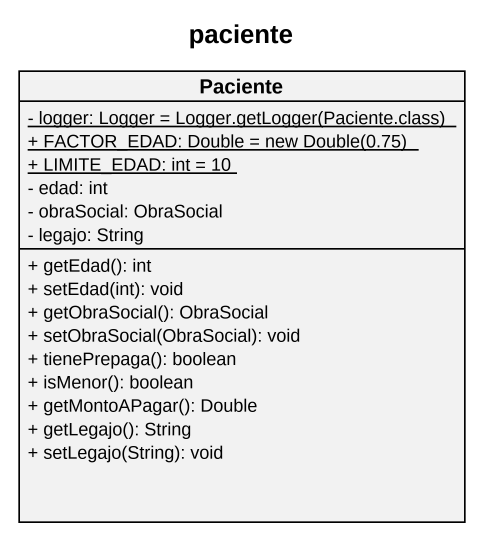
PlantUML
@startuml
title paciente
hide circle
hide empty members
skinparam classAttributeIconSize 0
class Paciente {
  {static} {field} - logger: Logger = Logger.getLogger(Paciente.class)
  {static} {field} + FACTOR_EDAD: Double = new Double(0.75)
  {static} + LIMITE_EDAD: int = 10
  - edad: int
  - obraSocial: ObraSocial
  - legajo: String
  + getEdad(): int
  + setEdad(int): void
  + getObraSocial(): ObraSocial
  + setObraSocial(ObraSocial): void
  + tienePrepaga(): boolean
  + isMenor(): boolean
  + getMontoAPagar(): Double
  + getLegajo(): String
  + setLegajo(String): void
}
@enduml
